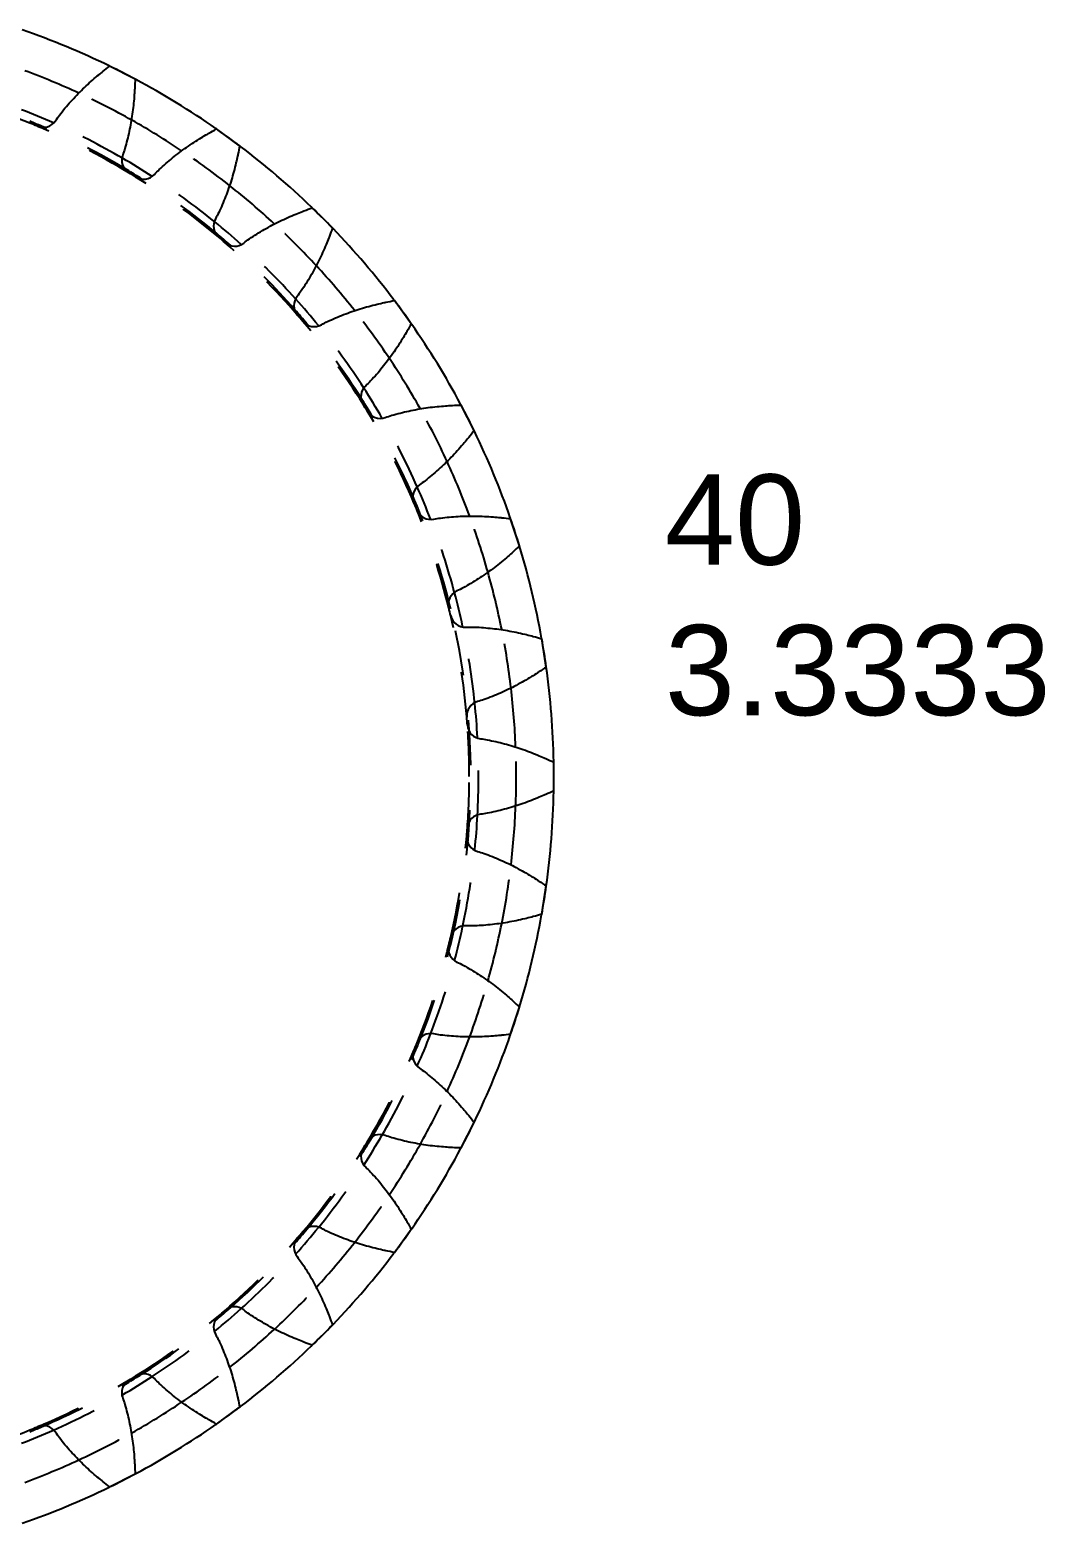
# Model space of a CAD drawing. Header units: inches. Extents: x 0.9 to 97.5, y -1.2 to 16.7.
# Drawn here: x 27.615 to 29.864, y 1.905 to 5.212 of the extents above; entities that cross this region are included whole.
import ezdxf

# ---------------------------------------------------------------- set-up
doc = ezdxf.new("R2010")
doc.units = ezdxf.units.IN
doc.header["$MEASUREMENT"] = 0
doc.linetypes.add('HIDDEN', pattern=[0.2, 0.1, -0.1])
doc.layers.add('DEFAULT_2', color=8, linetype='HIDDEN')
doc.styles.get("Standard").update_dxf_attribs({"font": 'arial.ttf'})

msp = doc.modelspace()

# ---------------------------------------------------------------- linework, layer by layer
at = {"color": 7, "linetype": 'Continuous'}
for p, q in [((27.8484, 5.1028), (27.7919, 5.1315)), ((28.0799, 4.9551), (28.0286, 4.9923)), ((28.2855, 4.773), (28.2406, 4.8178)), ((28.46, 4.561), (28.4227, 4.6122)), ((28.5992, 4.3243), (28.5704, 4.3807)), ((28.6997, 4.0687), (28.6801, 4.129)), ((28.7589, 3.8006), (28.749, 3.8632)), ((28.7755, 3.5264), (28.7755, 3.5898)), ((28.749, 3.2531), (28.7589, 3.3157)), ((28.6801, 2.9873), (28.6997, 3.0476)), ((28.5704, 2.7355), (28.5992, 2.792)), ((28.4227, 2.504), (28.46, 2.5553)), ((28.2406, 2.2985), (28.2855, 2.3433)), ((28.0286, 2.124), (28.0799, 2.1612)), ((27.7919, 1.9847), (27.8484, 2.0135))]:
    msp.add_line(p, q, dxfattribs=at)
at = {"color": 40, "linetype": 'Continuous'}
for radius, start, end in [(1.75, 64.0756, 70.8959), (1.6667, 65.2438, 69.7061), (1.75, 55.0916, 61.8904), (1.5833, 66.0955, 68.8621), (1.5662, 66.8639, 67.8992), (1.6667, 56.2604, 60.7088), (1.75, 46.1029, 52.891), (1.5833, 57.0803, 59.8701), (1.5662, 57.7048, 59.078), (1.6667, 47.2741, 51.7155), (1.5833, 48.1006, 50.8827), (1.75, 37.109, 43.8971), (1.5662, 48.6972, 50.1963), (1.6667, 38.2845, 42.7259), (1.5833, 39.1173, 41.8994), (1.5662, 39.8037, 41.3028), (1.75, 28.1096, 34.9084), (1.6667, 29.2912, 33.7396), (1.5833, 30.1299, 32.9197), (1.5662, 30.922, 32.2952), (1.75, 19.1041, 25.9244), (1.6667, 20.2939, 24.7562), (1.5662, 22.1008, 23.1361), (1.5833, 21.1379, 23.9045), (1.75, 10.092, 16.9448), (1.6667, 11.2921, 15.7441), (1.5833, 12.1411, 14.8834), (1.5662, 13.715, 13.8827), (1.75, 1.073, 7.9623), (1.6667, 2.2855, 6.7264), (1.5833, 3.1388, 5.8692), (1.75, 352.0377, 358.927), (1.6667, 353.2736, 357.7145), (1.5833, 354.1308, 356.8612), (1.75, 343.0552, 349.908), (1.5833, 345.1166, 347.8589), (1.6667, 344.2559, 348.7079), (1.5662, 346.1173, 346.285), (1.5833, 336.0955, 338.8621), (1.6667, 335.2438, 339.7061), (1.75, 334.0756, 340.8959), (1.5662, 336.8639, 337.8992), (1.5662, 327.7048, 329.078), (1.5833, 327.0803, 329.8701), (1.6667, 326.2604, 330.7088), (1.75, 325.0916, 331.8904), (1.5662, 318.6972, 320.1963), (1.5833, 318.1006, 320.8827), (1.6667, 317.2741, 321.7155), (1.75, 316.1029, 322.891), (1.5662, 309.8037, 311.3028), (1.5833, 309.1173, 311.8994), (1.6667, 308.2845, 312.7259), (1.75, 307.109, 313.8971), (1.5833, 300.1299, 302.9197), (1.5662, 300.922, 302.2952), (1.6667, 299.2912, 303.7396), (1.5662, 292.1008, 293.1361), (1.75, 298.1096, 304.9084), (1.5833, 291.1379, 293.9045), (1.6667, 290.2939, 294.7562), (1.75, 289.1041, 295.9244)]:
    msp.add_arc((27.0258, 3.5581), radius, start, end, dxfattribs=at)
at = {"color": 7, "linetype": 'Continuous'}
for centre, radius, start, end in [((27.0258, 3.5581), 1.75, 61.9623, 64.0377), ((27.0258, 3.5581), 1.5627, 67.1636, 67.8364), ((27.6449, 5.0283), 0.0325, 247.1636, 326.685), ((27.0258, 3.5581), 1.75, 52.9623, 55.0377), ((27.8513, 4.9231), 0.0325, 159.315, 238.8364), ((27.0258, 3.5581), 1.5627, 58.1636, 58.8364), ((27.8673, 4.9133), 0.0325, 238.1636, 317.685), ((27.0258, 3.5581), 1.75, 43.9623, 46.0377), ((28.0546, 4.7772), 0.0325, 150.315, 229.8364), ((27.0258, 3.5581), 1.5627, 49.1636, 49.8364), ((28.0689, 4.765), 0.0325, 229.1636, 308.685), ((28.2327, 4.6012), 0.0325, 141.315, 220.8364), ((27.0258, 3.5581), 1.75, 34.9623, 37.0377), ((27.0258, 3.5581), 1.5627, 40.1636, 40.8364), ((28.2448, 4.587), 0.0325, 220.1636, 299.685), ((28.381, 4.3996), 0.0325, 132.315, 211.8364), ((27.0258, 3.5581), 1.5627, 31.1636, 31.8364), ((28.3908, 4.3836), 0.0325, 211.1636, 290.685), ((27.0258, 3.5581), 1.75, 25.9623, 28.0377), ((28.4959, 4.1772), 0.0325, 123.315, 202.8364), ((27.0258, 3.5581), 1.5627, 22.1636, 22.8364), ((28.5031, 4.1599), 0.0325, 202.1636, 281.685), ((27.0258, 3.5581), 1.75, 16.9623, 19.0377), ((28.5747, 3.9396), 0.0325, 114.315, 193.8364), ((27.0258, 3.5581), 1.5627, 13.1636, 13.8364), ((28.5791, 3.9214), 0.0325, 193.1636, 272.685), ((27.0258, 3.5581), 1.75, 7.9623, 10.0377), ((28.6153, 3.6926), 0.0325, 105.315, 184.8364), ((27.0258, 3.5581), 1.5627, 4.1636, 4.8364), ((28.6168, 3.674), 0.0325, 184.1636, 263.685), ((27.0258, 3.5581), 1.75, 358.9623, 1.0377), ((28.6168, 3.4423), 0.0325, 96.315, 175.8364), ((27.0258, 3.5581), 1.5627, 355.1636, 355.8364), ((28.6153, 3.4237), 0.0325, 175.1636, 254.685), ((27.0258, 3.5581), 1.75, 349.9623, 352.0377), ((28.5791, 3.1949), 0.0325, 87.315, 166.8364), ((28.5747, 3.1767), 0.0325, 166.1636, 245.685), ((27.0258, 3.5581), 1.5627, 346.1636, 346.8364), ((27.0258, 3.5581), 1.75, 340.9623, 343.0377), ((28.5031, 2.9564), 0.0325, 78.315, 157.8364), ((28.4959, 2.9391), 0.0325, 157.1636, 236.685), ((27.0258, 3.5581), 1.5627, 337.1636, 337.8364), ((27.0258, 3.5581), 1.75, 331.9623, 334.0377), ((27.0258, 3.5581), 1.5627, 328.1636, 328.8364), ((28.3908, 2.7327), 0.0325, 69.315, 148.8364), ((28.381, 2.7167), 0.0325, 148.1636, 227.685), ((27.0258, 3.5581), 1.5627, 319.1636, 319.8364), ((28.2448, 2.5293), 0.0325, 60.315, 139.8364), ((27.0258, 3.5581), 1.75, 322.9623, 325.0377), ((28.2327, 2.5151), 0.0325, 139.1636, 218.685), ((28.0689, 2.3513), 0.0325, 51.315, 130.8364), ((28.0546, 2.3391), 0.0325, 130.1636, 209.685), ((27.0258, 3.5581), 1.5627, 310.1636, 310.8364), ((27.0258, 3.5581), 1.75, 313.9623, 316.0377), ((27.8513, 2.1932), 0.0325, 121.1636, 200.685), ((27.0258, 3.5581), 1.5627, 301.1636, 301.8364), ((27.8673, 2.203), 0.0325, 42.315, 121.8364), ((27.0258, 3.5581), 1.75, 304.9623, 307.0377), ((27.0258, 3.5581), 1.5627, 292.1636, 292.8364), ((27.6449, 2.088), 0.0325, 33.315, 112.8364), ((27.0258, 3.5581), 1.75, 295.9623, 298.0377)]:
    msp.add_arc(centre, radius, start, end, dxfattribs=at)
for points, start_tangent, end_tangent in [([(27.7738, 5.1172), (27.7766, 5.1195), (27.7919, 5.1315)], (0.008964, 0.007318), (0.00917, 0.007058)), ([(27.6721, 5.0104), (27.681, 5.0229), (27.6931, 5.0381), (27.7059, 5.0528), (27.7191, 5.0671), (27.7328, 5.0809), (27.747, 5.0942), (27.7617, 5.1071), (27.7738, 5.1172)], (0.040619, 0.061801), (0.05729, 0.046774)), ([(27.8484, 5.1028), (27.8476, 5.0833), (27.8474, 5.0796)], (-0.00032, -0.011567), (-0.000652, -0.011553)), ([(27.8474, 5.0796), (27.8464, 5.0639), (27.8446, 5.0445), (27.8422, 5.0252), (27.8391, 5.006), (27.8353, 4.9869), (27.8309, 4.9679), (27.8258, 4.9492), (27.8209, 4.9346)], (-0.004166, -0.073842), (-0.026123, -0.069187)), ([(27.8913, 4.8914), (27.902, 4.9024), (27.9164, 4.9155), (27.9313, 4.928), (27.9466, 4.9401), (27.9624, 4.9515), (27.9785, 4.9625), (27.9949, 4.9729), (28.0085, 4.981)], (0.049787, 0.054686), (0.063902, 0.037236)), ([(28.0085, 4.981), (28.0116, 4.9828), (28.0286, 4.9923)], (0.009998, 0.005826), (0.010161, 0.005536)), ([(28.0753, 4.9324), (28.0718, 4.917), (28.067, 4.8981), (28.0616, 4.8794), (28.0555, 4.8609), (28.0488, 4.8427), (28.0415, 4.8246), (28.0335, 4.8069), (28.0264, 4.7933)], (-0.015666, -0.072281), (-0.036625, -0.064249)), ([(28.0799, 4.9551), (28.0761, 4.936), (28.0753, 4.9324)], (-0.002125, -0.011374), (-0.002451, -0.011309)), ([(28.0892, 4.7396), (28.1015, 4.7488), (28.1178, 4.7595), (28.1345, 4.7695), (28.1515, 4.779), (28.1688, 4.7879), (28.1864, 4.7962), (28.2043, 4.8039), (28.2189, 4.8097)], (0.057728, 0.046224), (0.06894, 0.026781)), ([(28.2189, 4.8097), (28.2224, 4.811), (28.2406, 4.8178)], (0.010786, 0.00419), (0.010902, 0.003879)), ([(28.2855, 4.773), (28.2787, 4.7547), (28.2774, 4.7513)], (-0.003879, -0.010902), (-0.00419, -0.010786)), ([(28.2774, 4.7513), (28.2715, 4.7366), (28.2638, 4.7187), (28.2555, 4.7011), (28.2467, 4.6838), (28.2372, 4.6668), (28.2271, 4.6501), (28.2165, 4.6339), (28.2073, 4.6215)], (-0.026781, -0.06894), (-0.046224, -0.057728)), ([(28.2609, 4.5587), (28.2746, 4.5658), (28.2923, 4.5738), (28.3103, 4.5812), (28.3286, 4.5879), (28.3471, 4.5939), (28.3658, 4.5994), (28.3847, 4.6042), (28.4, 4.6077)], (0.064249, 0.036625), (0.072281, 0.015666)), ([(28.4, 4.6077), (28.4036, 4.6084), (28.4227, 4.6122)], (0.011309, 0.002451), (0.011374, 0.002125)), ([(28.4486, 4.5408), (28.4405, 4.5272), (28.4301, 4.5108), (28.4192, 4.4947), (28.4077, 4.479), (28.3957, 4.4637), (28.3832, 4.4488), (28.3701, 4.4344), (28.3591, 4.4236)], (-0.037236, -0.063902), (-0.054686, -0.049787)), ([(28.46, 4.561), (28.4505, 4.544), (28.4486, 4.5408)], (-0.005536, -0.010161), (-0.005826, -0.009998)), ([(28.4023, 4.3532), (28.4168, 4.3581), (28.4356, 4.3632), (28.4546, 4.3676), (28.4736, 4.3714), (28.4929, 4.3745), (28.5122, 4.3769), (28.5316, 4.3787), (28.5473, 4.3798)], (0.069187, 0.026123), (0.073842, 0.004166)), ([(28.5473, 4.3798), (28.551, 4.38), (28.5704, 4.3807)], (0.011553, 0.000652), (0.011567, 0.00032)), ([(28.5848, 4.3061), (28.5747, 4.294), (28.5619, 4.2794), (28.5486, 4.2652), (28.5348, 4.2514), (28.5205, 4.2382), (28.5058, 4.2255), (28.4906, 4.2133), (28.4781, 4.2044)], (-0.046774, -0.05729), (-0.061801, -0.040619)), ([(28.5992, 4.3243), (28.5872, 4.309), (28.5848, 4.3061)], (-0.007058, -0.00917), (-0.007318, -0.008964)), ([(28.5097, 4.1281), (28.5248, 4.1306), (28.5442, 4.1328), (28.5636, 4.1342), (28.583, 4.1349), (28.6025, 4.1349), (28.622, 4.1343), (28.6414, 4.1331), (28.6571, 4.1316)], (0.072422, 0.014978), (0.073584, -0.007436)), ([(28.6571, 4.1316), (28.6608, 4.1313), (28.6801, 4.129)], (0.011513, -0.001164), (0.011474, -0.001494)), ([(28.6997, 4.0687), (28.6854, 4.0555), (28.6826, 4.053)], (-0.008405, -0.007953), (-0.00863, -0.007708)), ([(28.6826, 4.053), (28.6708, 4.0426), (28.6558, 4.0302), (28.6404, 4.0183), (28.6246, 4.0069), (28.6085, 3.996), (28.592, 3.9857), (28.5751, 3.9761), (28.5613, 3.9692)], (-0.05516, -0.049268), (-0.067394, -0.030451)), ([(28.5806, 3.8889), (28.5959, 3.8891), (28.6154, 3.8882), (28.6348, 3.8865), (28.6541, 3.8842), (28.6733, 3.8812), (28.6924, 3.8775), (28.7114, 3.8732), (28.7267, 3.8694)], (0.073873, 0.003464), (0.071515, -0.018856)), ([(28.7267, 3.8694), (28.7303, 3.8684), (28.749, 3.8632)], (0.011189, -0.00295), (0.0111, -0.00327)), ([(28.7397, 3.7877), (28.7263, 3.7793), (28.7096, 3.7694), (28.6925, 3.76), (28.6752, 3.7512), (28.6575, 3.743), (28.6396, 3.7355), (28.6214, 3.7286), (28.6067, 3.724)], (-0.062188, -0.040032), (-0.071328, -0.019533)), ([(28.7589, 3.8006), (28.7428, 3.7897), (28.7397, 3.7877)], (-0.009546, -0.00654), (-0.00973, -0.006263)), ([(28.6132, 3.6417), (28.6284, 3.6394), (28.6474, 3.6354), (28.6663, 3.6308), (28.6851, 3.6255), (28.7036, 3.6195), (28.7219, 3.6129), (28.74, 3.6057), (28.7545, 3.5995)], (0.073506, -0.008135), (0.067685, -0.029811)), ([(28.7545, 3.5995), (28.7578, 3.598), (28.7755, 3.5898)], (0.01059, -0.004664), (0.010451, -0.004966)), ([(28.7545, 3.5168), (28.74, 3.5106), (28.7219, 3.5034), (28.7036, 3.4968), (28.6851, 3.4908), (28.6663, 3.4855), (28.6474, 3.4808), (28.6284, 3.4769), (28.6132, 3.4746)], (-0.067685, -0.029811), (-0.073506, -0.008135)), ([(28.7755, 3.5264), (28.7578, 3.5183), (28.7545, 3.5168)], (-0.010451, -0.004966), (-0.01059, -0.004664)), ([(28.6067, 3.3923), (28.6214, 3.3877), (28.6396, 3.3808), (28.6575, 3.3732), (28.6752, 3.3651), (28.6925, 3.3563), (28.7096, 3.3469), (28.7263, 3.3369), (28.7397, 3.3285)], (0.071328, -0.019533), (0.062188, -0.040032)), ([(28.7397, 3.3285), (28.7428, 3.3265), (28.7589, 3.3157)], (0.00973, -0.006263), (0.009546, -0.00654)), ([(28.7267, 3.2469), (28.7114, 3.243), (28.6924, 3.2388), (28.6733, 3.2351), (28.6541, 3.2321), (28.6348, 3.2298), (28.6154, 3.2281), (28.5959, 3.2272), (28.5806, 3.2273)], (-0.071515, -0.018856), (-0.073873, 0.003464)), ([(28.749, 3.2531), (28.7303, 3.2478), (28.7267, 3.2469)], (-0.0111, -0.00327), (-0.011189, -0.00295)), ([(28.5613, 3.147), (28.5751, 3.1402), (28.592, 3.1305), (28.6085, 3.1203), (28.6246, 3.1094), (28.6404, 3.098), (28.6558, 3.0861), (28.6708, 3.0736), (28.6826, 3.0633)], (0.067394, -0.030451), (0.05516, -0.049268)), ([(28.6826, 3.0633), (28.6854, 3.0608), (28.6997, 3.0476)], (0.00863, -0.007708), (0.008405, -0.007953)), ([(28.6571, 2.9846), (28.6414, 2.9832), (28.622, 2.982), (28.6025, 2.9813), (28.583, 2.9814), (28.5636, 2.9821), (28.5442, 2.9835), (28.5248, 2.9856), (28.5097, 2.9882)], (-0.073584, -0.007436), (-0.072422, 0.014978)), ([(28.6801, 2.9873), (28.6608, 2.985), (28.6571, 2.9846)], (-0.011474, -0.001494), (-0.011513, -0.001164)), ([(28.4781, 2.9119), (28.4906, 2.903), (28.5058, 2.8908), (28.5205, 2.8781), (28.5348, 2.8648), (28.5486, 2.8511), (28.5619, 2.8369), (28.5747, 2.8223), (28.5848, 2.8102)], (0.061801, -0.040619), (0.046774, -0.05729)), ([(28.5848, 2.8102), (28.5872, 2.8073), (28.5992, 2.792)], (0.007318, -0.008964), (0.007058, -0.00917)), ([(28.5473, 2.7365), (28.5316, 2.7376), (28.5122, 2.7394), (28.4929, 2.7418), (28.4736, 2.7449), (28.4546, 2.7486), (28.4356, 2.7531), (28.4168, 2.7582), (28.4023, 2.7631)], (-0.073842, 0.004166), (-0.069187, 0.026123)), ([(28.5704, 2.7355), (28.551, 2.7363), (28.5473, 2.7365)], (-0.011567, 0.00032), (-0.011553, 0.000652)), ([(28.3591, 2.6927), (28.3701, 2.6819), (28.3832, 2.6675), (28.3957, 2.6526), (28.4077, 2.6373), (28.4192, 2.6216), (28.4301, 2.6055), (28.4405, 2.589), (28.4486, 2.5755)], (0.054686, -0.049787), (0.037236, -0.063902)), ([(28.4, 2.5086), (28.3847, 2.5121), (28.3658, 2.5169), (28.3471, 2.5223), (28.3286, 2.5284), (28.3103, 2.5351), (28.2923, 2.5424), (28.2746, 2.5504), (28.2609, 2.5575)], (-0.072281, 0.015666), (-0.064249, 0.036625)), ([(28.4486, 2.5755), (28.4505, 2.5723), (28.46, 2.5553)], (0.005826, -0.009998), (0.005536, -0.010161)), ([(28.2073, 2.4947), (28.2165, 2.4824), (28.2271, 2.4661), (28.2372, 2.4495), (28.2467, 2.4325), (28.2555, 2.4152), (28.2638, 2.3975), (28.2715, 2.3797), (28.2774, 2.365)], (0.046224, -0.057728), (0.026781, -0.06894)), ([(28.4227, 2.504), (28.4036, 2.5078), (28.4, 2.5086)], (-0.011374, 0.002125), (-0.011309, 0.002451)), ([(28.2189, 2.3066), (28.2043, 2.3124), (28.1864, 2.3201), (28.1688, 2.3284), (28.1515, 2.3373), (28.1345, 2.3468), (28.1178, 2.3568), (28.1015, 2.3675), (28.0892, 2.3766)], (-0.06894, 0.026781), (-0.057728, 0.046224)), ([(28.2774, 2.365), (28.2787, 2.3616), (28.2855, 2.3433)], (0.00419, -0.010786), (0.003879, -0.010902)), ([(28.0264, 2.323), (28.0335, 2.3094), (28.0415, 2.2917), (28.0488, 2.2736), (28.0555, 2.2553), (28.0616, 2.2369), (28.067, 2.2182), (28.0718, 2.1993), (28.0753, 2.1839)], (0.036625, -0.064249), (0.015666, -0.072281)), ([(28.2406, 2.2985), (28.2224, 2.3052), (28.2189, 2.3066)], (-0.010902, 0.003879), (-0.010786, 0.00419)), ([(28.0085, 2.1353), (27.9949, 2.1434), (27.9785, 2.1538), (27.9624, 2.1647), (27.9466, 2.1762), (27.9313, 2.1882), (27.9164, 2.2008), (27.902, 2.2139), (27.8913, 2.2248)], (-0.063902, 0.037236), (-0.049787, 0.054686)), ([(28.0753, 2.1839), (28.0761, 2.1803), (28.0799, 2.1612)], (0.002451, -0.011309), (0.002125, -0.011374)), ([(27.8209, 2.1817), (27.8258, 2.1671), (27.8309, 2.1484), (27.8353, 2.1294), (27.8391, 2.1103), (27.8422, 2.0911), (27.8446, 2.0718), (27.8464, 2.0524), (27.8474, 2.0366)], (0.026123, -0.069187), (0.004166, -0.073842)), ([(28.0286, 2.124), (28.0116, 2.1335), (28.0085, 2.1353)], (-0.010161, 0.005536), (-0.009998, 0.005826)), ([(27.7738, 1.9991), (27.7617, 2.0092), (27.747, 2.0221), (27.7328, 2.0354), (27.7191, 2.0492), (27.7059, 2.0634), (27.6931, 2.0782), (27.681, 2.0933), (27.6721, 2.1059)], (-0.05729, 0.046774), (-0.040619, 0.061801)), ([(27.8474, 2.0366), (27.8476, 2.033), (27.8484, 2.0135)], (0.000652, -0.011553), (0.00032, -0.011567)), ([(27.7919, 1.9847), (27.7766, 1.9968), (27.7738, 1.9991)], (-0.00917, 0.007058), (-0.008964, 0.007318))]:
    msp.add_spline(points, degree=3, dxfattribs=dict(at, start_tangent=start_tangent, end_tangent=end_tangent))
at = {"layer": 'DEFAULT_2', "color": 8, "linetype": 'HIDDEN'}
for radius, start, end in [(1.75, 64.0377, 64.0756), (1.75, 61.8904, 61.9623), (1.5627, 67.8364, 76.1636), (1.6667, 60.7088, 65.2438), (1.5627, 58.8364, 67.1636), (1.5662, 59.078, 66.8639), (1.5833, 59.8701, 66.0955), (1.75, 55.0377, 55.0916), (1.6667, 51.7155, 56.2604), (1.75, 52.891, 52.9623), (1.5627, 49.8364, 58.1636), (1.5662, 50.1963, 57.7048), (1.5833, 50.8827, 57.0803), (1.75, 46.0377, 46.1029), (1.6667, 42.7259, 47.2741), (1.75, 43.8971, 43.9623), (1.5627, 40.8364, 49.1636), (1.5662, 41.3028, 48.6972), (1.5833, 41.8994, 48.1006), (1.75, 37.0377, 37.109), (1.5627, 31.8364, 40.1636), (1.6667, 33.7396, 38.2845), (1.5662, 32.2952, 39.8037), (1.5833, 32.9197, 39.1173), (1.75, 34.9084, 34.9623), (1.5627, 22.8364, 31.1636), (1.6667, 24.7562, 29.2912), (1.75, 28.0377, 28.1096), (1.5662, 23.1361, 30.922), (1.5833, 23.9045, 30.1299), (1.75, 25.9244, 25.9623), (1.5627, 13.8364, 22.1636), (1.5662, 13.8827, 22.1008), (1.6667, 15.7441, 20.2939), (1.5833, 14.8834, 21.1379), (1.75, 19.0377, 19.1041), (1.75, 16.9448, 16.9623), (1.5662, 346.285, 13.715), (1.5627, 4.8364, 13.1636), (1.5833, 5.8692, 12.1411), (1.6667, 6.7264, 11.2921), (1.75, 10.0377, 10.092), (1.5627, 0, 4.1636), (1.5833, 356.8612, 3.1388), (1.6667, 357.7145, 2.2855), (1.75, 1.0377, 1.073), (1.5627, 355.8364, 0), (1.75, 358.927, 358.9623), (1.5627, 346.8364, 355.1636), (1.5833, 347.8589, 354.1308), (1.6667, 348.7079, 353.2736), (1.75, 349.908, 349.9623), (1.5627, 337.8364, 346.1636), (1.5662, 337.8992, 346.1173), (1.5833, 338.8621, 345.1166), (1.6667, 339.7061, 344.2559), (1.75, 343.0377, 343.0552), (1.75, 340.8959, 340.9623), (1.5627, 328.8364, 337.1636), (1.5662, 329.078, 336.8639), (1.5833, 329.8701, 336.0955), (1.6667, 330.7088, 335.2438), (1.75, 334.0377, 334.0756), (1.5627, 319.8364, 328.1636), (1.5662, 320.1963, 327.7048), (1.75, 331.8904, 331.9623), (1.5833, 320.8827, 327.0803), (1.6667, 321.7155, 326.2604), (1.75, 325.0377, 325.0916), (1.5627, 310.8364, 319.1636), (1.5662, 311.3028, 318.6972), (1.5833, 311.8994, 318.1006), (1.75, 322.891, 322.9623), (1.6667, 312.7259, 317.2741), (1.5627, 301.8364, 310.1636), (1.5662, 302.2952, 309.8037), (1.5833, 302.9197, 309.1173), (1.75, 316.0377, 316.1029), (1.75, 313.8971, 313.9623), (1.6667, 303.7396, 308.2845), (1.5627, 292.8364, 301.1636), (1.5662, 293.1361, 300.922), (1.5833, 293.9045, 300.1299), (1.75, 307.0377, 307.109), (1.75, 304.9084, 304.9623), (1.5627, 283.8364, 292.1636), (1.6667, 294.7562, 299.2912), (1.75, 295.9244, 295.9623), (1.75, 298.0377, 298.1096)]:
    msp.add_arc((27.0258, 3.5581), radius, start, end, dxfattribs=at)

# ---------------------------------------------------------------- texts
at = {"insert": (29.0217, 4.2272), "char_height": 0.2, "attachment_point": 1}
msp.add_mtext_dynamic_manual_height_columns('40\\P3.3333', width=3.019713, gutter_width=1, heights=[0], dxfattribs=at)

doc.saveas('drawing.dxf')
